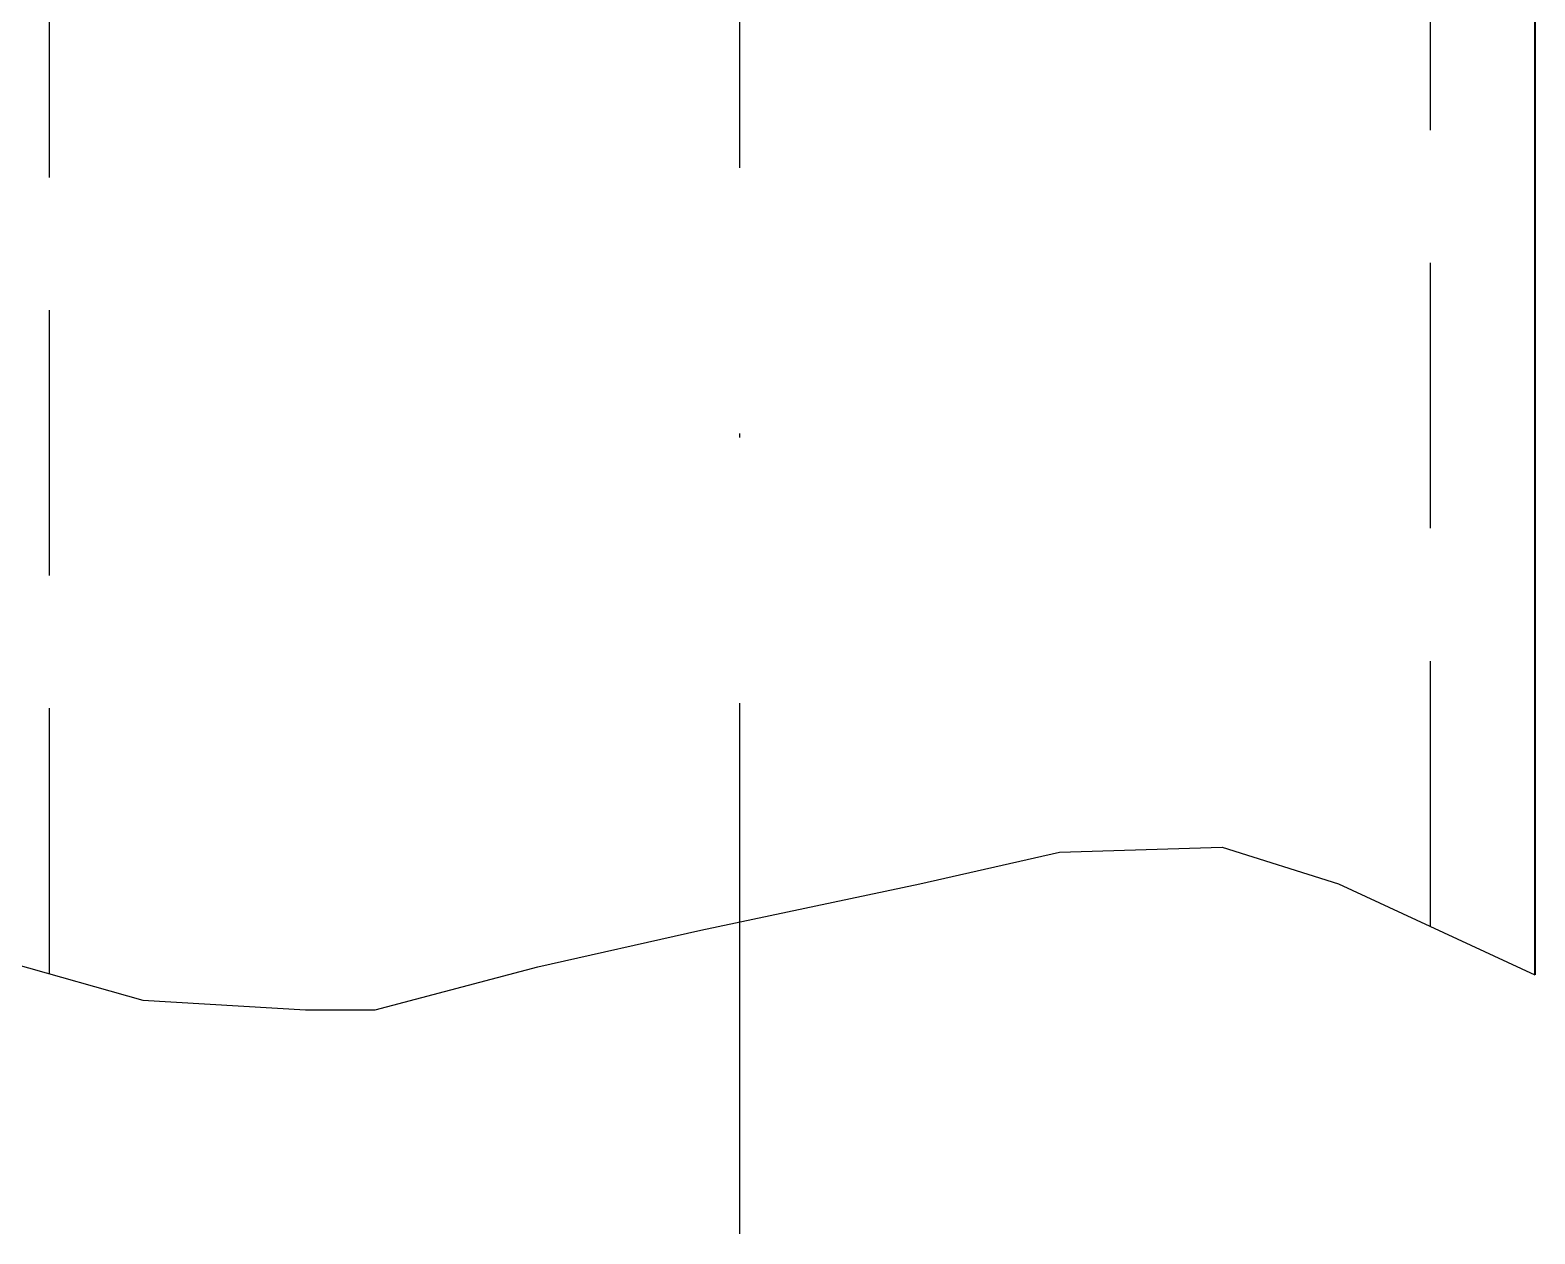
# Model space of a CAD drawing. Extents: x -3791 to -2950, y 5788 to 6382.
# Drawn here: x -3292.88 to -3256.87, y 5842.54 to 5871.33 of the extents above; entities that cross this region are included whole.
import ezdxf

# ---------------------------------------------------------------- set-up
doc = ezdxf.new("R2010")
doc.units = 0
doc.linetypes.add('STRICHPUNKT', pattern=[25.4, 12.7, -6.35, 0, -6.35])
doc.linetypes.add('VERDECKT', pattern=[9.525, 6.35, -3.175])
for name, color, linetype, lineweight in [('ACHSE', 150, 'STRICHPUNKT', 25), ('VERDECKT', 2, 'VERDECKT', 25), ('VOLL_03', 6, 'CONTINUOUS', 25), ('VOLL_05', 7, 'CONTINUOUS', 40)]:
    doc.layers.add(name, color=color, linetype=linetype, lineweight=lineweight)

msp = doc.modelspace()

# ---------------------------------------------------------------- linework, layer by layer
at = {"layer": 'ACHSE'}
msp.add_line((-3275.8949, 5842.5355), (-3275.8949, 5959.1865), dxfattribs=at)
at = {"layer": 'VERDECKT'}
for p, q in [((-3292.4199, 5848.7609), (-3292.4199, 5924.2609)), ((-3259.3699, 5849.89), (-3259.3699, 5924.2609))]:
    msp.add_line(p, q, dxfattribs=at)
at = {"layer": 'VOLL_03'}
msp.add_lwpolyline([(-3294.9199, 5849.5011), (-3293.2854, 5849.005), (-3290.1857, 5848.1308), (-3286.291, 5847.8924), (-3284.6219, 5847.8924), (-3280.7272, 5848.9256), (-3276.8327, 5849.7998), (-3271.5868, 5850.9123), (-3268.2485, 5851.6712), (-3264.3538, 5851.7865), (-3261.5721, 5850.9123), (-3256.8699, 5848.7295)], dxfattribs=at)
at = {"layer": 'VOLL_05'}
msp.add_line((-3256.8699, 5873.0109), (-3256.8699, 5848.7295), dxfattribs=at)

doc.saveas('drawing.dxf')
